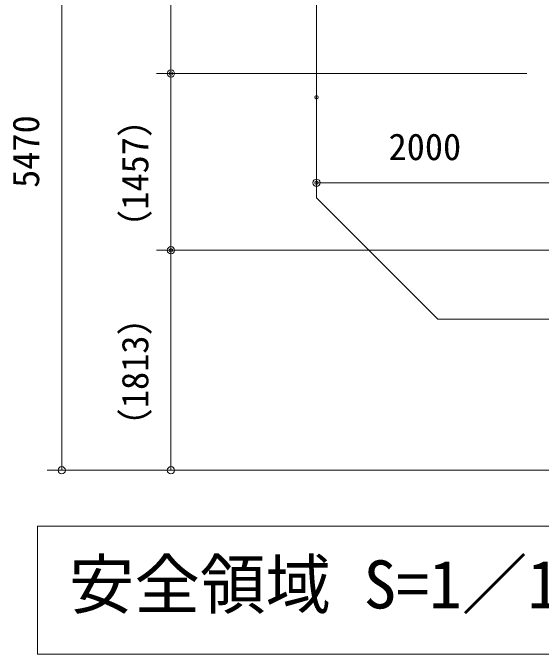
# Model space of a CAD drawing. Units: millimetres at full size, sheet at 1:20, with parts at other scales. Extents: x 10 to 16810, y -20 to 11900.
# Drawn here: x 11857 to 13309, y 1628 to 3389 of the extents above; entities that cross this region are included whole.
import ezdxf
from ezdxf.enums import TextEntityAlignment as Align

# ---------------------------------------------------------------- set-up
doc = ezdxf.new("R2010")
doc.units = ezdxf.units.MM
doc.header["$LTSCALE"] = 20
doc.header["$PDMODE"] = 32
doc.header["$PDSIZE"] = 10
doc.linetypes.add('USER2', pattern=[63.5, 31.75, -6.35, 6.35, -6.35, 6.35, -6.35])
doc.layers.add('LY_5', color=2, linetype='Continuous', lineweight=18)
doc.layers.add('LY_6', color=7, linetype='Continuous', lineweight=0)
doc.styles.add('ＭＳ ゴシック', font='')
doc.styles.get('ＭＳ ゴシック').set_extended_font_data('MS Gothic')

# ---------------------------------------------------------------- blocks, each defined once
blk = doc.blocks.new('-011-_DOTBLANK')
at = {"color": 7, "linetype": 'Continuous', "lineweight": 0}
blk.add_line((-0.5, 0), (-1, 0), dxfattribs=at)
blk.add_circle((0, 0), 0.5, dxfattribs=at)

msp = doc.modelspace()

# ---------------------------------------------------------------- linework, layer by layer
at = {"layer": 'LY_5', "color": 7, "linetype": 'USER2', "lineweight": 0}
for p, q in [((12691.33, 2881.57), (12691.33, 3622.77)), ((12691.33, 2881.57), (13024.66, 2548.24)), ((13024.66, 2548.24), (13806.12, 2548.24))]:
    msp.add_line(p, q, dxfattribs=at)
at = {"layer": 'LY_5', "color": 7}
for p, q in [((14196.43, 1979.55), (11924.43, 1979.55)), ((11924.43, 1979.55), (11924.43, 1627.55)), ((11924.43, 1627.55), (14196.43, 1627.55))]:
    msp.add_line(p, q, dxfattribs=at)
at = {"layer": 'LY_6'}
for p, q in [((11991.33, 2132.7), (11991.33, 3956.11)), ((12291.33, 3222.77), (12291.33, 3956.11)), ((13269.43, 3222.77), (12251.33, 3222.77)), ((13269.43, 3222.77), (12251.33, 3222.77)), ((12291.33, 2737.06), (12291.33, 3222.77)), ((13357.99, 2922.77), (12691.33, 2922.77)), ((14364.8, 2737.06), (12251.33, 2737.06)), ((14364.8, 2737.06), (12251.33, 2737.06)), ((12291.33, 2132.7), (12291.33, 2737.06)), ((14141.67, 2132.7), (11951.33, 2132.7)), ((14141.67, 2132.7), (12251.33, 2132.7))]:
    msp.add_line(p, q, dxfattribs=at)
for p in [(12291.33, 3222.77), (12691.33, 3157.31), (12691.33, 2922.77), (12291.33, 2737.06)]:
    msp.add_point(p, dxfattribs=at)

# ---------------------------------------------------------------- block references
at = {"layer": 'LY_6', "xscale": 20, "yscale": 20}
for p, rotation in [((12291.33, 3222.77), 270), ((12291.33, 3222.77), 90), ((12691.33, 2922.77), 180), ((12291.33, 2737.06), 270), ((12291.33, 2737.06), 90), ((11991.33, 2132.7), 270), ((12291.33, 2132.7), 270)]:
    msp.add_blockref('-011-_DOTBLANK', p, dxfattribs=dict(at, rotation=rotation))

# ---------------------------------------------------------------- texts
at = {"layer": 'LY_5', "color": 7, "style": 'ＭＳ ゴシック'}
msp.add_text('安全領域 S=1／120', height=132, dxfattribs=at).set_placement((12011.02, 1713.55), align=Align.BOTTOM_LEFT)
at = {"layer": 'LY_6', "style": 'ＭＳ ゴシック'}
for s, p in [('5470', (11951.33, 2908.58)), ('（1457）', (12251.33, 2748.6)), ('（1813）', (12251.33, 2203.49))]:
    msp.add_text(s, height=73.31, rotation=90, dxfattribs=at).set_placement(p, align=Align.BOTTOM_LEFT)
msp.add_text('2000', height=73.31, dxfattribs=at).set_placement((12889.35, 2962.77), align=Align.BOTTOM_LEFT)

doc.saveas('drawing.dxf')
